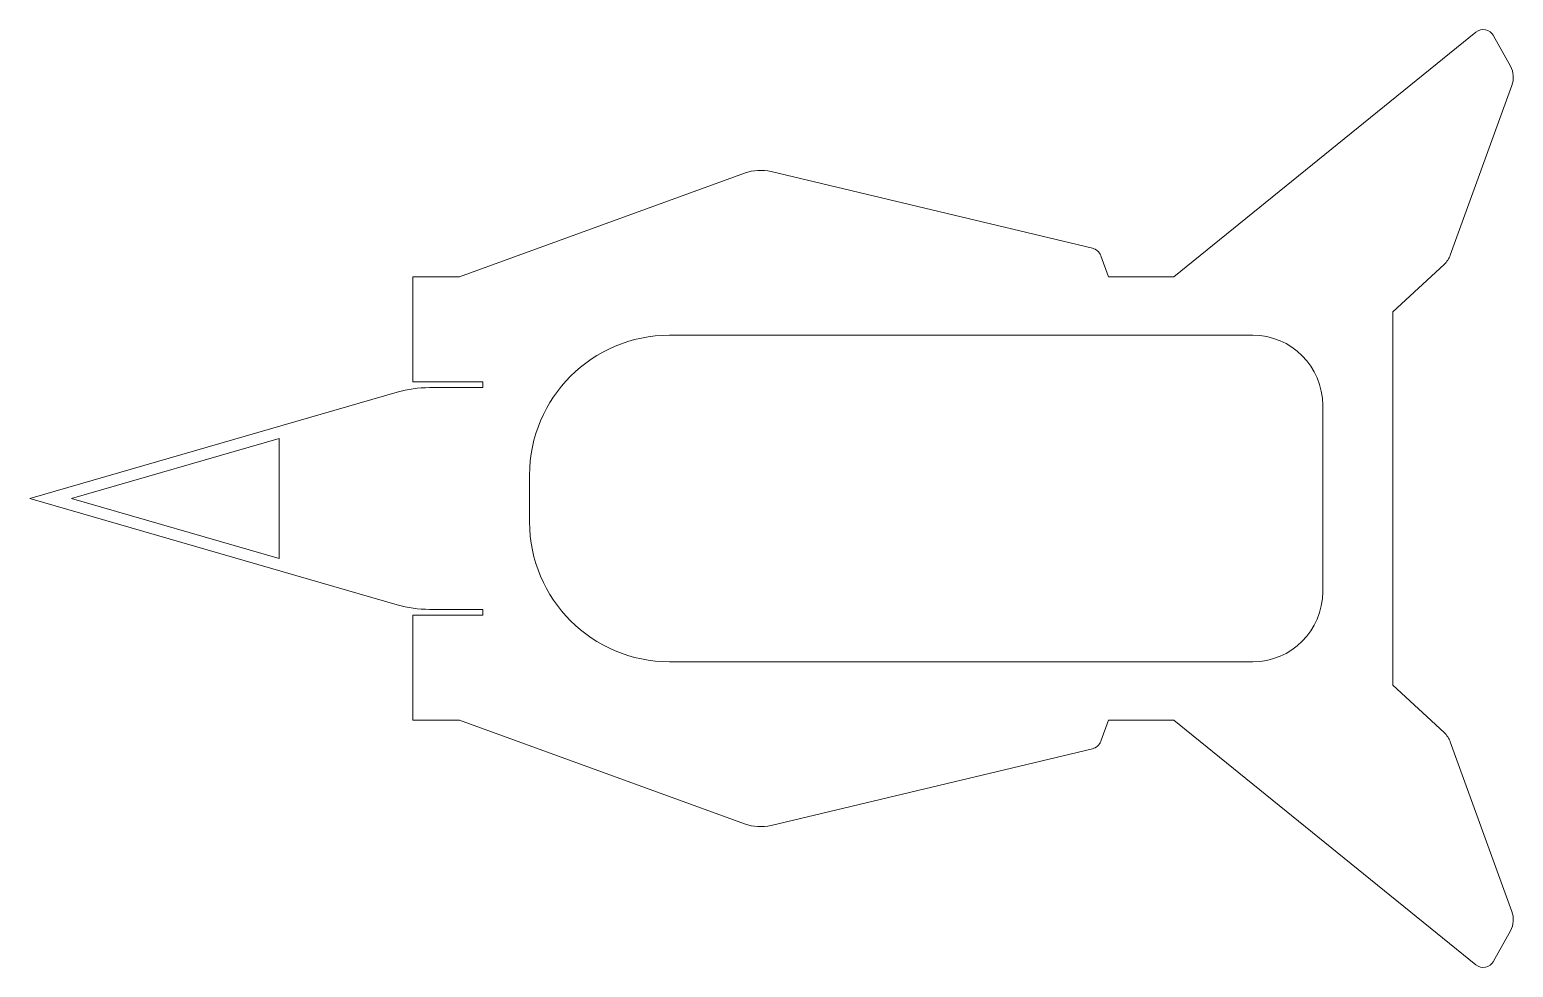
# Model space of a CAD drawing. Header units: millimetres. Extents: x 0 to 1615, y -510 to 510.
import ezdxf

# ---------------------------------------------------------------- set-up
doc = ezdxf.new("R2010")
doc.units = ezdxf.units.MM

msp = doc.modelspace()

# ---------------------------------------------------------------- linework, layer by layer
at = {"color": 7, "linetype": 'Continuous', "lineweight": 15}
for p, q in [((1574.6, 507.6), (1245.7, 241.3)), ((1612.2, 470.6), (1593.7, 503.9)), ((1546.6, 264.9), (1613.9, 449.6)), ((1157.2, 272.4), (807.5, 355.9)), ((778.4, 354.2), (468.1, 241.3)), ((1174.6, 241.3), (1166.2, 264.4)), ((1484.1, 203.2), (1540, 254.9)), ((417.3, 241.3), (417.3, 127)), ((468.1, 241.3), (417.3, 241.3)), ((1245.7, 241.3), (1174.6, 241.3)), ((1484.1, -203.2), (1484.1, 203.2)), ((1331.7, 177.8), (696.7, 177.8)), ((400, 115.7), (0, 0)), ((417.3, 127), (493.5, 127)), ((493.5, 120.7), (435.3, 120.7)), ((493.5, 127), (493.5, 120.7)), ((1407.9, -101.6), (1407.9, 101.6)), ((271.7, 65.3), (45.7, 0)), ((271.7, -65.3), (271.7, 65.3)), ((544.3, 25.4), (544.3, -25.4)), ((0, 0), (400, -115.7)), ((45.7, 0), (271.7, -65.3)), ((417.3, -127), (417.3, -241.3)), ((493.5, -127), (417.3, -127)), ((435.3, -120.7), (493.5, -120.7)), ((493.5, -120.7), (493.5, -127)), ((696.7, -177.8), (1331.7, -177.8)), ((1540, -254.9), (1484.1, -203.2)), ((417.3, -241.3), (468.1, -241.3)), ((468.1, -241.3), (778.4, -354.2)), ((1166.2, -264.4), (1174.6, -241.3)), ((1174.6, -241.3), (1245.7, -241.3)), ((1245.7, -241.3), (1574.6, -507.6)), ((807.5, -355.9), (1157.2, -272.4)), ((1613.9, -449.6), (1546.6, -264.9)), ((1593.7, -503.9), (1612.2, -470.6))]:
    msp.add_line(p, q, dxfattribs=at)
for centre, radius, start, end in [((1582.6, 497.8), 12.7, 29, 129), ((1590, 458.3), 25.4, 340, 29), ((795.7, 306.5), 50.8, 76.5718, 110), ((1154.3, 260.1), 12.7, 20, 76.5718), ((1522.8, 273.6), 25.4, 312.7538, 340), ((696.7, 25.4), 152.4, 90, 180), ((1331.7, 101.6), 76.2, 0, 90), ((435.3, -6.3), 127, 90, 106.127), ((696.7, -25.4), 152.4, 180, 270), ((1331.7, -101.6), 76.2, 270, 0), ((435.3, 6.3), 127, 253.873, 270), ((1522.8, -273.6), 25.4, 20, 47.2462), ((1154.3, -260.1), 12.7, 283.4282, 340), ((795.7, -306.5), 50.8, 250, 283.4282), ((1590, -458.3), 25.4, 331, 20), ((1582.6, -497.8), 12.7, 231, 331)]:
    msp.add_arc(centre, radius, start, end, dxfattribs=at)

doc.saveas('drawing.dxf')
